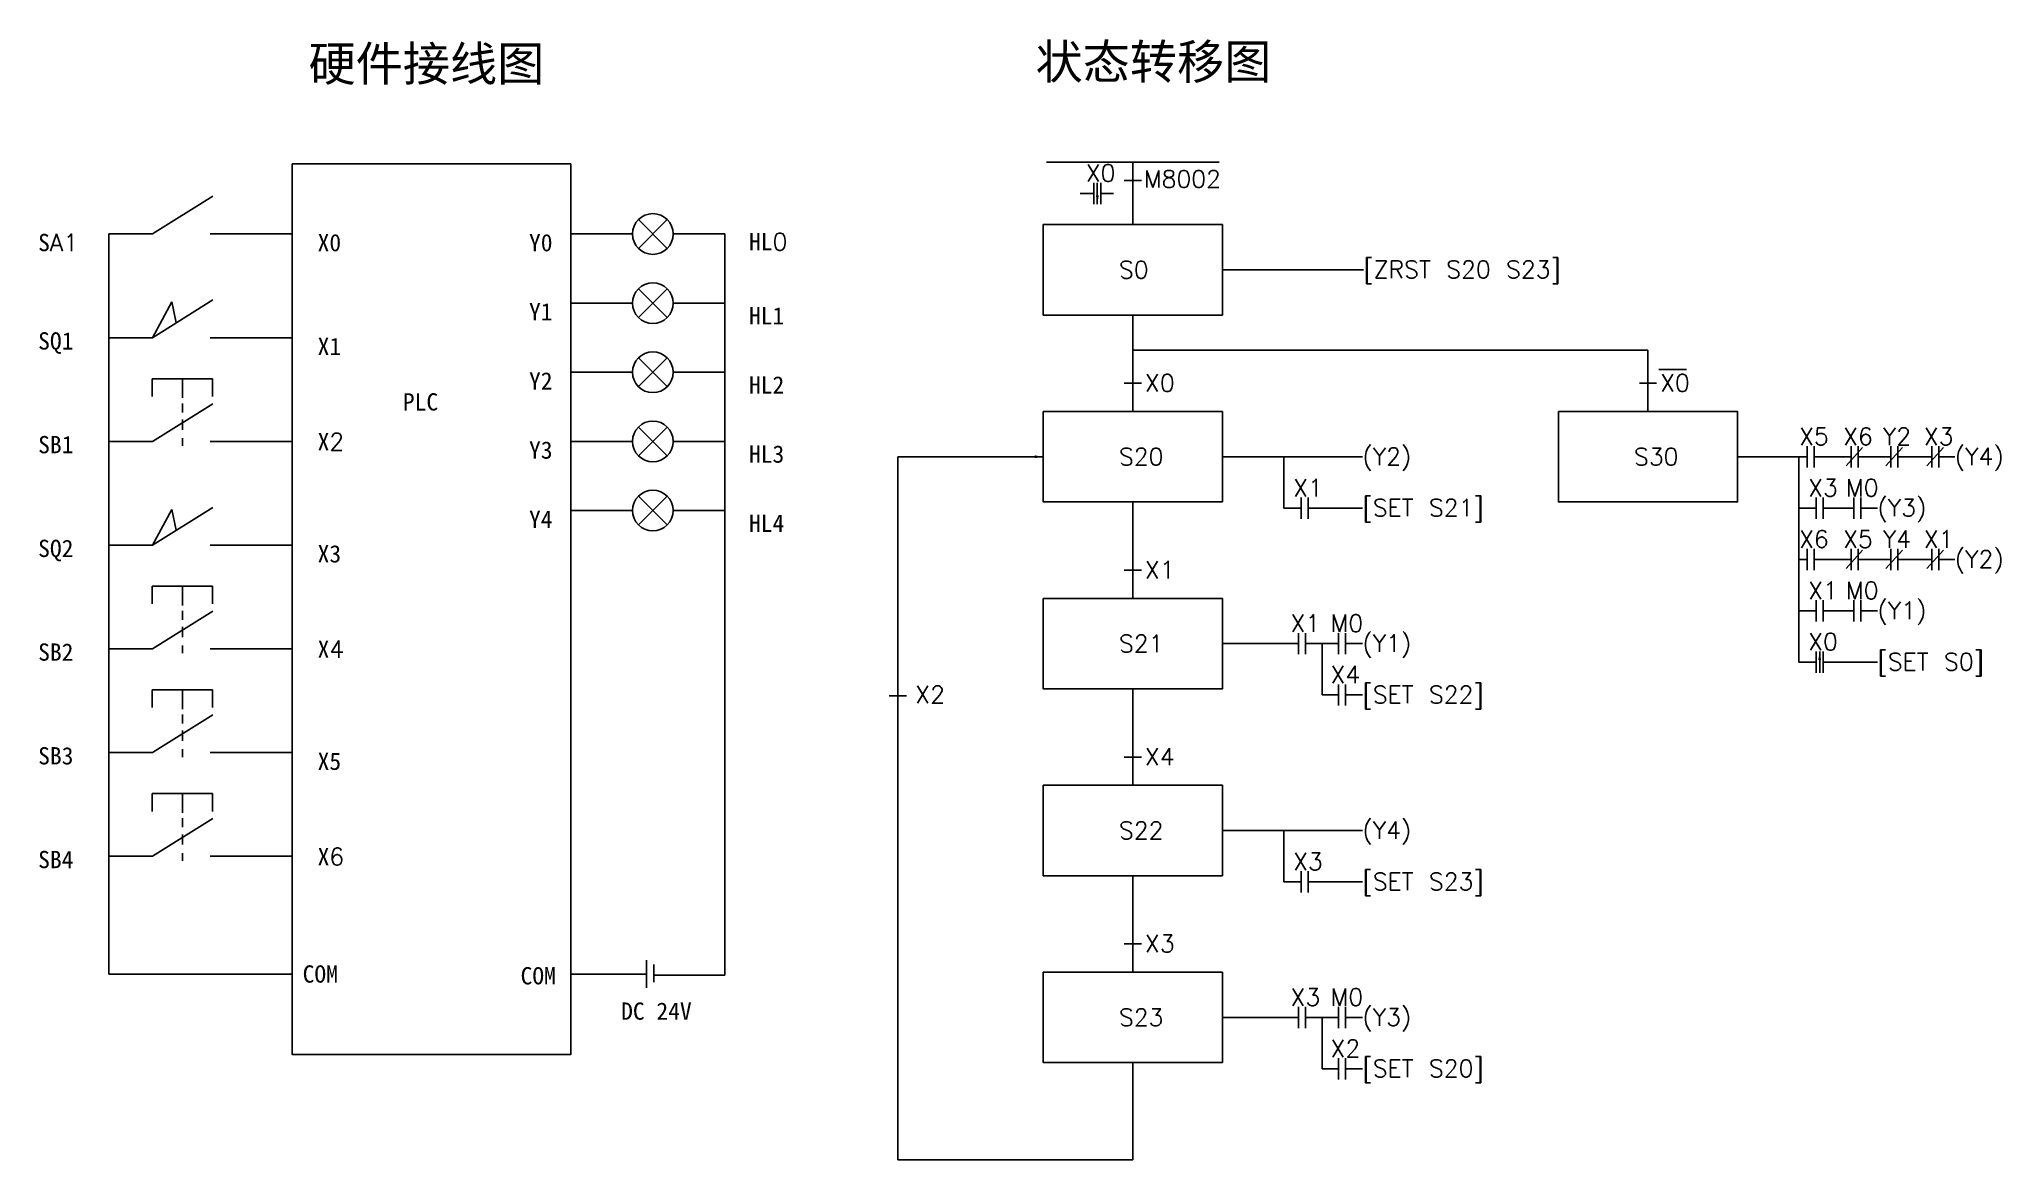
# Model space of a CAD drawing. Header units: millimetres. Extents: x 524 to 1091, y 37 to 362.
import ezdxf

# ---------------------------------------------------------------- set-up
doc = ezdxf.new("R2010")
doc.units = ezdxf.units.MM
doc.dimstyles.new('ISO-25', dxfattribs={"dimtxt": 2.5, "dimasz": 2.5, "dimexe": 1.25, "dimexo": 0.625, "dimtad": 1, "dimdsep": 46, "dimtxsty": 'Standard', "dimcen": 2.5, "dimadec": 0, "dimazin": 0, "dimtfac": 1, "dimtmove": 0, "dimatfit": 3, "dimfxl": 1, "dimarcsym": 0})

msp = doc.modelspace()

# ---------------------------------------------------------------- linework, layer by layer
for p, q in [((815.34, 326.11), (865.32, 326.11)), ((840.33, 326.11), (840.33, 308)), ((829.02, 320.1), (829.02, 317.03)), ((831.05, 320.1), (831.05, 317.03)), ((837.85, 320.75), (842.81, 320.75)), ((556.79, 305.29), (574.21, 316.22)), ((825.05, 317.03), (829.02, 317.03)), ((829.02, 317.03), (829.02, 313.96)), ((831.05, 317.03), (834.73, 317.03)), ((831.05, 317.03), (831.05, 313.96)), ((697.3, 301.13), (705.64, 309.46)), ((697.3, 309.46), (705.64, 301.13)), ((556.79, 305.29), (544.11, 305.29)), ((544.11, 305.29), (544.11, 91.23)), ((573.45, 305.29), (597.17, 305.29)), ((677.75, 305.29), (695.58, 305.29)), ((707.36, 305.29), (722.3, 305.29)), ((722.3, 305.29), (722.3, 90.88)), ((697.3, 281.13), (705.64, 289.46)), ((697.3, 289.46), (705.64, 281.13)), ((866.24, 294.92), (883.96, 294.92)), ((883.96, 294.92), (907, 294.92)), ((556.79, 275.29), (574.21, 286.21)), ((556.79, 275.29), (562.35, 285.62)), ((562.35, 285.62), (563.62, 279.57)), ((677.75, 285.29), (695.58, 285.29)), ((707.36, 285.29), (722.3, 285.29)), ((840.33, 281.84), (840.33, 253.93)), ((556.79, 275.29), (544.11, 275.29)), ((573.45, 275.29), (597.17, 275.29)), ((697.3, 261.13), (705.64, 269.46)), ((697.3, 269.46), (705.64, 261.13)), ((840.33, 271.66), (989.31, 271.66)), ((989.31, 271.66), (989.31, 253.93)), ((556.69, 258.29), (556.69, 263.41)), ((556.69, 263.41), (574.09, 263.41)), ((565.39, 263.41), (565.39, 257.88)), ((574.09, 263.41), (574.09, 258.29)), ((677.75, 265.29), (695.58, 265.29)), ((707.36, 265.29), (722.3, 265.29)), ((837.85, 262.12), (842.81, 262.12)), ((986.83, 262.12), (991.79, 262.12)), ((992.44, 266.08), (1000.44, 266.08)), ((556.79, 245.28), (574.21, 256.21)), ((565.39, 256.28), (565.39, 253.68)), ((565.39, 251.65), (565.39, 248.67)), ((556.79, 245.28), (544.11, 245.28)), ((565.39, 246.23), (565.39, 244)), ((573.45, 245.28), (597.17, 245.28)), ((677.75, 245.29), (695.58, 245.29)), ((697.3, 241.13), (705.64, 249.46)), ((697.3, 249.46), (705.64, 241.13)), ((707.36, 245.29), (722.3, 245.29)), ((772.35, 37.49), (772.35, 240.85)), ((866.24, 240.85), (883.96, 240.85)), ((883.96, 240.85), (906.72, 240.85)), ((883.96, 240.85), (883.96, 226.01)), ((1015.22, 240.85), (1032.94, 240.85)), ((1032.94, 240.85), (1035.32, 240.85)), ((1032.94, 240.85), (1032.94, 226.01)), ((1035.32, 243.93), (1035.32, 240.85)), ((1035.32, 240.85), (1035.32, 237.78)), ((1037.36, 243.93), (1037.36, 240.85)), ((1037.36, 240.85), (1037.36, 237.78)), ((1037.36, 240.85), (1048.07, 240.85)), ((1046.62, 238.2), (1051.41, 243.5)), ((1048.07, 243.93), (1048.07, 240.85)), ((1048.07, 240.85), (1048.07, 237.78)), ((1050.11, 243.93), (1050.11, 240.85)), ((1050.11, 240.85), (1050.11, 237.78)), ((1050.11, 240.85), (1059.57, 240.85)), ((1058.12, 238.2), (1062.91, 243.5)), ((1059.57, 243.93), (1059.57, 240.85)), ((1059.57, 240.85), (1059.57, 237.78)), ((1061.6, 243.93), (1061.6, 240.85)), ((1061.6, 240.85), (1061.6, 237.78)), ((1061.6, 240.85), (1071.43, 240.85)), ((1069.98, 238.2), (1074.76, 243.5)), ((1071.43, 243.93), (1071.43, 240.85)), ((1071.43, 240.85), (1071.43, 237.78)), ((1073.46, 243.93), (1073.46, 240.85)), ((1073.46, 240.85), (1073.46, 237.78)), ((1073.46, 240.85), (1078.07, 240.85)), ((697.3, 221.13), (705.64, 229.46)), ((697.3, 229.46), (705.64, 221.13)), ((840.33, 227.78), (840.33, 199.87)), ((888.98, 229.08), (888.98, 226.01)), ((891.01, 229.08), (891.01, 226.01)), ((1037.96, 229.08), (1037.96, 226.01)), ((1040, 229.08), (1040, 226.01)), ((1048.89, 229.08), (1048.89, 226.01)), ((1050.92, 229.08), (1050.92, 226.01)), ((556.79, 215.28), (574.21, 226.21)), ((556.79, 215.28), (562.35, 225.61)), ((562.35, 225.61), (563.62, 219.57)), ((677.75, 225.29), (695.58, 225.29)), ((707.36, 225.29), (722.3, 225.29)), ((883.96, 226.01), (888.98, 226.01)), ((888.98, 226.01), (888.98, 222.93)), ((891.01, 226.01), (891.01, 222.93)), ((891.01, 226.01), (906.72, 226.01)), ((1032.94, 226.01), (1037.96, 226.01)), ((1032.94, 226.01), (1032.94, 211.16)), ((1037.96, 226.01), (1037.96, 222.93)), ((1040, 226.01), (1048.89, 226.01)), ((1040, 226.01), (1040, 222.93)), ((1048.89, 226.01), (1048.89, 222.93)), ((1050.92, 226.01), (1050.92, 222.93)), ((1050.92, 226.01), (1055.7, 226.01)), ((556.79, 215.28), (544.11, 215.28)), ((573.45, 215.28), (597.17, 215.28)), ((1032.94, 211.16), (1035.32, 211.16)), ((1032.94, 211.16), (1032.94, 196.31)), ((1035.32, 214.23), (1035.32, 211.16)), ((1035.32, 211.16), (1035.32, 208.08)), ((1037.36, 214.23), (1037.36, 211.16)), ((1037.36, 211.16), (1048.07, 211.16)), ((1037.36, 211.16), (1037.36, 208.08)), ((1046.62, 208.5), (1051.41, 213.8)), ((1048.07, 214.23), (1048.07, 211.16)), ((1048.07, 211.16), (1048.07, 208.08)), ((1050.11, 214.23), (1050.11, 211.16)), ((1050.11, 211.16), (1059.57, 211.16)), ((1050.11, 211.16), (1050.11, 208.08)), ((1058.12, 208.5), (1062.91, 213.8)), ((1059.57, 214.23), (1059.57, 211.16)), ((1059.57, 211.16), (1059.57, 208.08)), ((1061.6, 214.23), (1061.6, 211.16)), ((1061.6, 211.16), (1071.43, 211.16)), ((1061.6, 211.16), (1061.6, 208.08)), ((1069.98, 208.5), (1074.76, 213.8)), ((1071.43, 214.23), (1071.43, 211.16)), ((1071.43, 211.16), (1071.43, 208.08)), ((1073.46, 214.23), (1073.46, 211.16)), ((1073.46, 211.16), (1078.07, 211.16)), ((1073.46, 211.16), (1073.46, 208.08)), ((837.85, 208.06), (842.81, 208.06)), ((556.69, 198.28), (556.69, 203.4)), ((556.69, 203.4), (574.09, 203.4)), ((565.39, 203.4), (565.39, 197.87)), ((574.09, 203.4), (574.09, 198.28)), ((1037.96, 199.38), (1037.96, 196.31)), ((1040, 199.38), (1040, 196.31)), ((1048.89, 199.38), (1048.89, 196.31)), ((1050.92, 199.38), (1050.92, 196.31)), ((556.79, 185.28), (574.21, 196.2)), ((565.39, 196.27), (565.39, 193.67)), ((1032.94, 196.31), (1037.96, 196.31)), ((1032.94, 196.31), (1032.94, 181.46)), ((1037.96, 196.31), (1037.96, 193.24)), ((1040, 196.31), (1048.89, 196.31)), ((1040, 196.31), (1040, 193.24)), ((1048.89, 196.31), (1048.89, 193.24)), ((1050.92, 196.31), (1055.7, 196.31)), ((1050.92, 196.31), (1050.92, 193.24)), ((565.39, 191.64), (565.39, 188.67)), ((888.24, 189.86), (888.24, 186.79)), ((890.27, 189.86), (890.27, 186.79)), ((899.81, 189.86), (899.81, 186.79)), ((901.85, 189.86), (901.85, 186.79)), ((556.79, 185.28), (544.11, 185.28)), ((565.39, 186.22), (565.39, 183.99)), ((573.45, 185.28), (597.17, 185.28)), ((866.24, 186.79), (883.96, 186.79)), ((883.96, 186.79), (888.24, 186.79)), ((888.24, 186.79), (888.24, 183.72)), ((890.27, 186.79), (890.27, 183.72)), ((890.27, 186.79), (899.81, 186.79)), ((895.04, 186.79), (895.04, 171.94)), ((899.81, 186.79), (899.81, 183.72)), ((901.85, 186.79), (901.85, 183.72)), ((901.85, 186.79), (906.72, 186.79)), ((1037.96, 184.53), (1037.96, 181.46)), ((1040, 184.53), (1040, 181.46)), ((1032.94, 181.46), (1037.96, 181.46)), ((1037.96, 181.46), (1037.96, 178.39)), ((1040, 181.46), (1048.89, 181.46)), ((1040, 181.46), (1040, 178.39)), ((1048.89, 181.46), (1055.7, 181.46)), ((556.69, 168.28), (556.69, 173.4)), ((556.69, 173.4), (574.09, 173.4)), ((565.39, 173.4), (565.39, 167.87)), ((574.09, 173.4), (574.09, 168.28)), ((769.86, 171.7), (774.83, 171.7)), ((840.33, 173.71), (840.33, 145.81)), ((895.04, 171.94), (899.81, 171.94)), ((899.81, 175.02), (899.81, 171.94)), ((899.81, 171.94), (899.81, 168.87)), ((901.85, 175.02), (901.85, 171.94)), ((901.85, 171.94), (901.85, 168.87)), ((901.85, 171.94), (906.72, 171.94)), ((556.79, 155.27), (574.21, 166.2)), ((565.39, 166.27), (565.39, 163.67)), ((565.39, 161.64), (565.39, 158.66)), ((556.79, 155.27), (544.11, 155.27)), ((565.39, 156.22), (565.39, 153.99)), ((573.45, 155.27), (597.17, 155.27)), ((837.85, 154), (842.81, 154)), ((556.69, 138.27), (556.69, 143.4)), ((556.69, 143.4), (574.09, 143.4)), ((565.39, 143.4), (565.39, 137.87)), ((574.09, 143.4), (574.09, 138.27)), ((556.79, 125.27), (574.21, 136.2)), ((565.39, 136.27), (565.39, 133.66)), ((565.39, 131.63), (565.39, 128.66)), ((866.24, 132.73), (883.96, 132.73)), ((883.96, 132.73), (906.72, 132.73)), ((883.96, 132.73), (883.96, 117.88)), ((556.79, 125.27), (544.11, 125.27)), ((565.39, 126.22), (565.39, 123.99)), ((573.45, 125.27), (597.17, 125.27)), ((840.33, 119.65), (840.33, 91.75)), ((888.98, 120.95), (888.98, 117.88)), ((891.01, 120.95), (891.01, 117.88)), ((883.96, 117.88), (888.98, 117.88)), ((888.98, 117.88), (888.98, 114.81)), ((891.01, 117.88), (906.72, 117.88)), ((891.01, 117.88), (891.01, 114.81)), ((837.85, 99.92), (842.81, 99.92)), ((544.11, 91.23), (597.17, 91.23)), ((699.66, 91.23), (677.75, 91.23)), ((699.66, 95.28), (699.66, 87.19)), ((701.73, 93.98), (701.73, 88.86)), ((722.3, 90.88), (701.73, 90.88)), ((888.24, 81.74), (888.24, 78.67)), ((890.27, 81.74), (890.27, 78.67)), ((899.81, 81.74), (899.81, 78.67)), ((901.85, 81.74), (901.85, 78.67)), ((866.24, 78.67), (883.96, 78.67)), ((883.96, 78.67), (888.24, 78.67)), ((888.24, 78.67), (888.24, 75.6)), ((890.27, 78.67), (899.81, 78.67)), ((890.27, 78.67), (890.27, 75.6)), ((895.04, 78.67), (895.04, 63.82)), ((899.81, 78.67), (899.81, 75.6)), ((901.85, 78.67), (906.72, 78.67)), ((901.85, 78.67), (901.85, 75.6)), ((840.33, 65.59), (840.33, 37.49)), ((895.04, 63.82), (899.81, 63.82)), ((899.81, 66.89), (899.81, 63.82)), ((899.81, 63.82), (899.81, 60.75)), ((901.85, 66.89), (901.85, 63.82)), ((901.85, 63.82), (901.85, 60.75)), ((901.85, 63.82), (906.72, 63.82)), ((840.33, 37.49), (772.35, 37.49))]:
    msp.add_line(p, q)
for points in [[(597.17, 325.57), (677.75, 325.57), (677.75, 67.94), (597.17, 67.94)], [(814.42, 308), (866.24, 308), (866.24, 281.84), (814.42, 281.84)], [(814.42, 253.93), (866.24, 253.93), (866.24, 227.78), (814.42, 227.78)], [(963.41, 253.93), (1015.22, 253.93), (1015.22, 227.78), (963.41, 227.78)], [(814.42, 199.87), (866.24, 199.87), (866.24, 173.71), (814.42, 173.71)], [(814.42, 145.81), (866.24, 145.81), (866.24, 119.65), (814.42, 119.65)], [(814.42, 91.75), (866.24, 91.75), (866.24, 65.59), (814.42, 65.59)]]:
    msp.add_lwpolyline(points, close=True)
for centre in [(701.47, 305.29), (701.47, 285.29), (701.47, 265.29), (701.47, 245.29), (701.47, 225.29)]:
    msp.add_circle(centre, 5.89)

# ---------------------------------------------------------------- texts
at = {"attachment_point": 1}
for s, width, gutter_width, heights, insert, char_height in [('{\\fSimSun|b0|i0|c134|p2;硬件接线图}', 94.8752, 25, [0], (601.88, 359.55), 10), ('{\\fSimSun|b0|i0|c134|p2;状态转移图}', 127.3243, 25, [5], (812.18, 360.12), 10), ('{\\Ftxt,@extfont2|c134;X0}', 21.4784, 25, [0], (826.73, 325.43), 5), ('{\\Ftxt,@extfont2|c134;M8002}', 21.4784, 25, [0], (843.5, 323.7), 5), ('S{\\Ftxt,@extfont2|c134;A1}', 16.104, 12.5, [0], (523.68, 305.32), 5), ('X0', 16.104, 12.5, [0], (604.51, 305.29), 5), ('Y0', 16.104, 12.5, [0], (665.66, 305.29), 5), ('HL{\\Ftxt,@extfont2|c134;0}', 16.104, 12.5, [0], (729.28, 305.56), 5), ('{\\Ftxt,@extfont2|c134;S0}', 20.7431, 25, [0], (836.3, 297.44), 5), ('{\\Ftxt,@extfont2|c134;[ZRST S20 S23]}', 66.8971, 25, [0], (907, 297.53), 5), ('Y1', 16.104, 12.5, [0], (665.66, 285.29), 5), ('HL1', 16.104, 12.5, [0], (729.28, 284.13), 5), ('SQ1', 16.104, 12.5, [0], (523.68, 276.86), 5), ('X1', 16.104, 12.5, [0], (604.51, 275.29), 5), ('Y2', 16.104, 12.5, [0], (665.66, 265.29), 5), ('HL2', 16.104, 12.5, [0], (729.28, 264.13), 5), ('{\\Ftxt,@extfont2|c134;X0}', 20.7431, 25, [0], (843.85, 264.72), 5), ('{\\Ftxt,@extfont2|c134;X0}', 20.7431, 25, [0], (992.84, 264.72), 5), ('PLC', 33.184, 12.5, [0], (629.17, 259.23), 5), ('SB1', 16.104, 12.5, [0], (523.68, 246.86), 5), ('X{\\Ftxt,@extfont2|c134;2}', 16.104, 12.5, [0], (604.51, 247.71), 5), ('Y3', 16.104, 12.5, [0], (665.66, 245.29), 5), ('HL3', 16.104, 12.5, [0], (729.28, 244.13), 5), ('{\\Ftxt,@extfont2|c134;(Y2)}', 66.8971, 25, [0], (906.72, 243.46), 5), ('{\\Ftxt,@extfont2|c134;X5}', 21.4784, 25, [0], (1033.03, 249.25), 5), ('{\\Ftxt,@extfont2|c134;X6}', 21.4784, 25, [0], (1045.78, 249.25), 5), ('{\\Ftxt,@extfont2|c134;Y2}', 21.4784, 25, [0], (1057.28, 249.25), 5), ('{\\Ftxt,@extfont2|c134;X3}', 21.4784, 25, [0], (1069.13, 249.25), 5), ('{\\Ftxt,@extfont2|c134;(Y4)}', 66.8971, 25, [0], (1078.07, 243.46), 5), ('{\\Ftxt,@extfont2|c134;S20}', 20.7431, 25, [0], (836.3, 243.38), 5), ('{\\Ftxt,@extfont2|c134;S30}', 20.7431, 25, [0], (985.28, 243.38), 5), ('{\\Ftxt,@extfont2|c134;X1}', 21.4784, 25, [0], (886.69, 234.4), 5), ('{\\Ftxt,@extfont2|c134;X3}', 21.4784, 25, [0], (1035.67, 234.4), 5), ('{\\Ftxt,@extfont2|c134;M0}', 21.4784, 25, [0], (1046.59, 234.4), 5), ('{\\Ftxt,@extfont2|c134;[SET S21]}', 66.8971, 25, [0], (906.72, 228.62), 5), ('{\\Ftxt,@extfont2|c134;(Y3)}', 66.8971, 25, [0], (1055.7, 228.62), 5), ('Y4', 16.104, 12.5, [0], (665.66, 225.29), 5), ('HL4', 16.104, 12.5, [0], (729.28, 224.13), 5), ('SQ2', 16.104, 12.5, [0], (523.68, 216.85), 5), ('{\\Ftxt,@extfont2|c134;X6}', 21.4784, 25, [0], (1033.03, 219.55), 5), ('{\\Ftxt,@extfont2|c134;X5}', 21.4784, 25, [0], (1045.78, 219.55), 5), ('{\\Ftxt,@extfont2|c134;Y4}', 21.4784, 25, [0], (1057.28, 219.55), 5), ('{\\Ftxt,@extfont2|c134;X1}', 21.4784, 25, [0], (1069.13, 219.55), 5), ('X3', 16.104, 12.5, [0], (604.51, 215.28), 5), ('{\\Ftxt,@extfont2|c134;X1}', 20.7431, 25, [0], (843.85, 210.66), 5), ('{\\Ftxt,@extfont2|c134;(Y2)}', 66.8971, 25, [0], (1078.07, 213.77), 5), ('{\\Ftxt,@extfont2|c134;X1}', 21.4784, 25, [0], (1035.67, 204.7), 5), ('{\\Ftxt,@extfont2|c134;M0}', 21.4784, 25, [0], (1046.59, 204.7), 5), ('{\\Ftxt,@extfont2|c134;(Y1)}', 66.8971, 25, [0], (1055.7, 198.92), 5), ('{\\Ftxt,@extfont2|c134;X1}', 21.4784, 25, [0], (885.95, 195.19), 5), ('{\\Ftxt,@extfont2|c134;M0}', 21.4784, 25, [0], (897.52, 195.19), 5), ('X{\\Ftxt,@extfont2|c134;4}', 16.104, 12.5, [0], (604.51, 187.7), 5), ('{\\Ftxt,@extfont2|c134;S21}', 20.7431, 25, [0], (836.3, 189.31), 5), ('{\\Ftxt,@extfont2|c134;(Y1)}', 66.8971, 25, [0], (906.72, 189.4), 5), ('{\\Ftxt,@extfont2|c134;X0}', 21.4784, 25, [0], (1035.67, 189.86), 5), ('SB2', 16.104, 12.5, [0], (523.68, 186.85), 5), ('{\\Ftxt,@extfont2|c134;[SET S0]}', 66.8971, 25, [0], (1055.7, 184.07), 5), ('{\\Ftxt,@extfont2|c134;X4}', 21.4784, 25, [0], (897.52, 180.34), 5), ('{\\Ftxt,@extfont2|c134;X2}', 20.7431, 25, [0], (777.41, 174.57), 5), ('{\\Ftxt,@extfont2|c134;[SET S22]}', 66.8971, 25, [0], (906.72, 174.55), 5), ('SB3', 16.104, 12.5, [0], (523.68, 156.85), 5), ('X5', 16.104, 12.5, [0], (604.51, 155.27), 5), ('{\\Ftxt,@extfont2|c134;X4}', 20.7431, 25, [0], (843.85, 156.6), 5), ('{\\Ftxt,@extfont2|c134;(Y4)}', 66.8971, 25, [0], (906.72, 135.34), 5), ('{\\Ftxt,@extfont2|c134;S22}', 20.7431, 25, [0], (836.3, 135.25), 5), ('SB4', 16.104, 12.5, [0], (523.68, 126.84), 5), ('X{\\Ftxt,@extfont2|c134;6}', 16.104, 12.5, [0], (604.51, 127.69), 5), ('{\\Ftxt,@extfont2|c134;X3}', 21.4784, 25, [0], (886.69, 126.28), 5), ('{\\Ftxt,@extfont2|c134;[SET S23]}', 66.8971, 25, [0], (906.72, 120.49), 5), ('{\\Ftxt,@extfont2|c134;X3}', 20.7431, 25, [0], (843.85, 102.54), 5), ('COM', 33.184, 12.5, [0], (600.18, 93.73), 5), ('COM', 33.184, 12.5, [0], (663.22, 93.22), 5), ('{\\Ftxt,@extfont2|c134;X3}', 21.4784, 25, [0], (885.95, 87.06), 5), ('{\\Ftxt,@extfont2|c134;M0}', 21.4784, 25, [0], (897.52, 87.06), 5), ('DC 24V', 33.184, 12.5, [0], (692.3, 82.99), 5), ('{\\Ftxt,@extfont2|c134;S23}', 20.7431, 25, [0], (836.3, 81.19), 5), ('{\\Ftxt,@extfont2|c134;(Y3)}', 66.8971, 25, [0], (906.72, 81.28), 5), ('{\\Ftxt,@extfont2|c134;X2}', 21.4784, 25, [0], (897.52, 72.22), 5), ('{\\Ftxt,@extfont2|c134;[SET S20]}', 66.8971, 25, [0], (906.72, 66.43), 5)]:
    msp.add_mtext_dynamic_manual_height_columns(s, width=width, gutter_width=gutter_width, heights=heights, dxfattribs=dict(at, insert=insert, char_height=char_height))

# ---------------------------------------------------------------- leaders
for points in [[(830.04, 313.96), (830.04, 320.1)], [(814.42, 240.85), (772.35, 240.85)], [(1038.98, 184.53), (1038.98, 178.39)]]:
    msp.add_leader(points, dimstyle='ISO-25', override={"dimgap": 0.625, "dimtad": 0})

doc.saveas('drawing.dxf')
